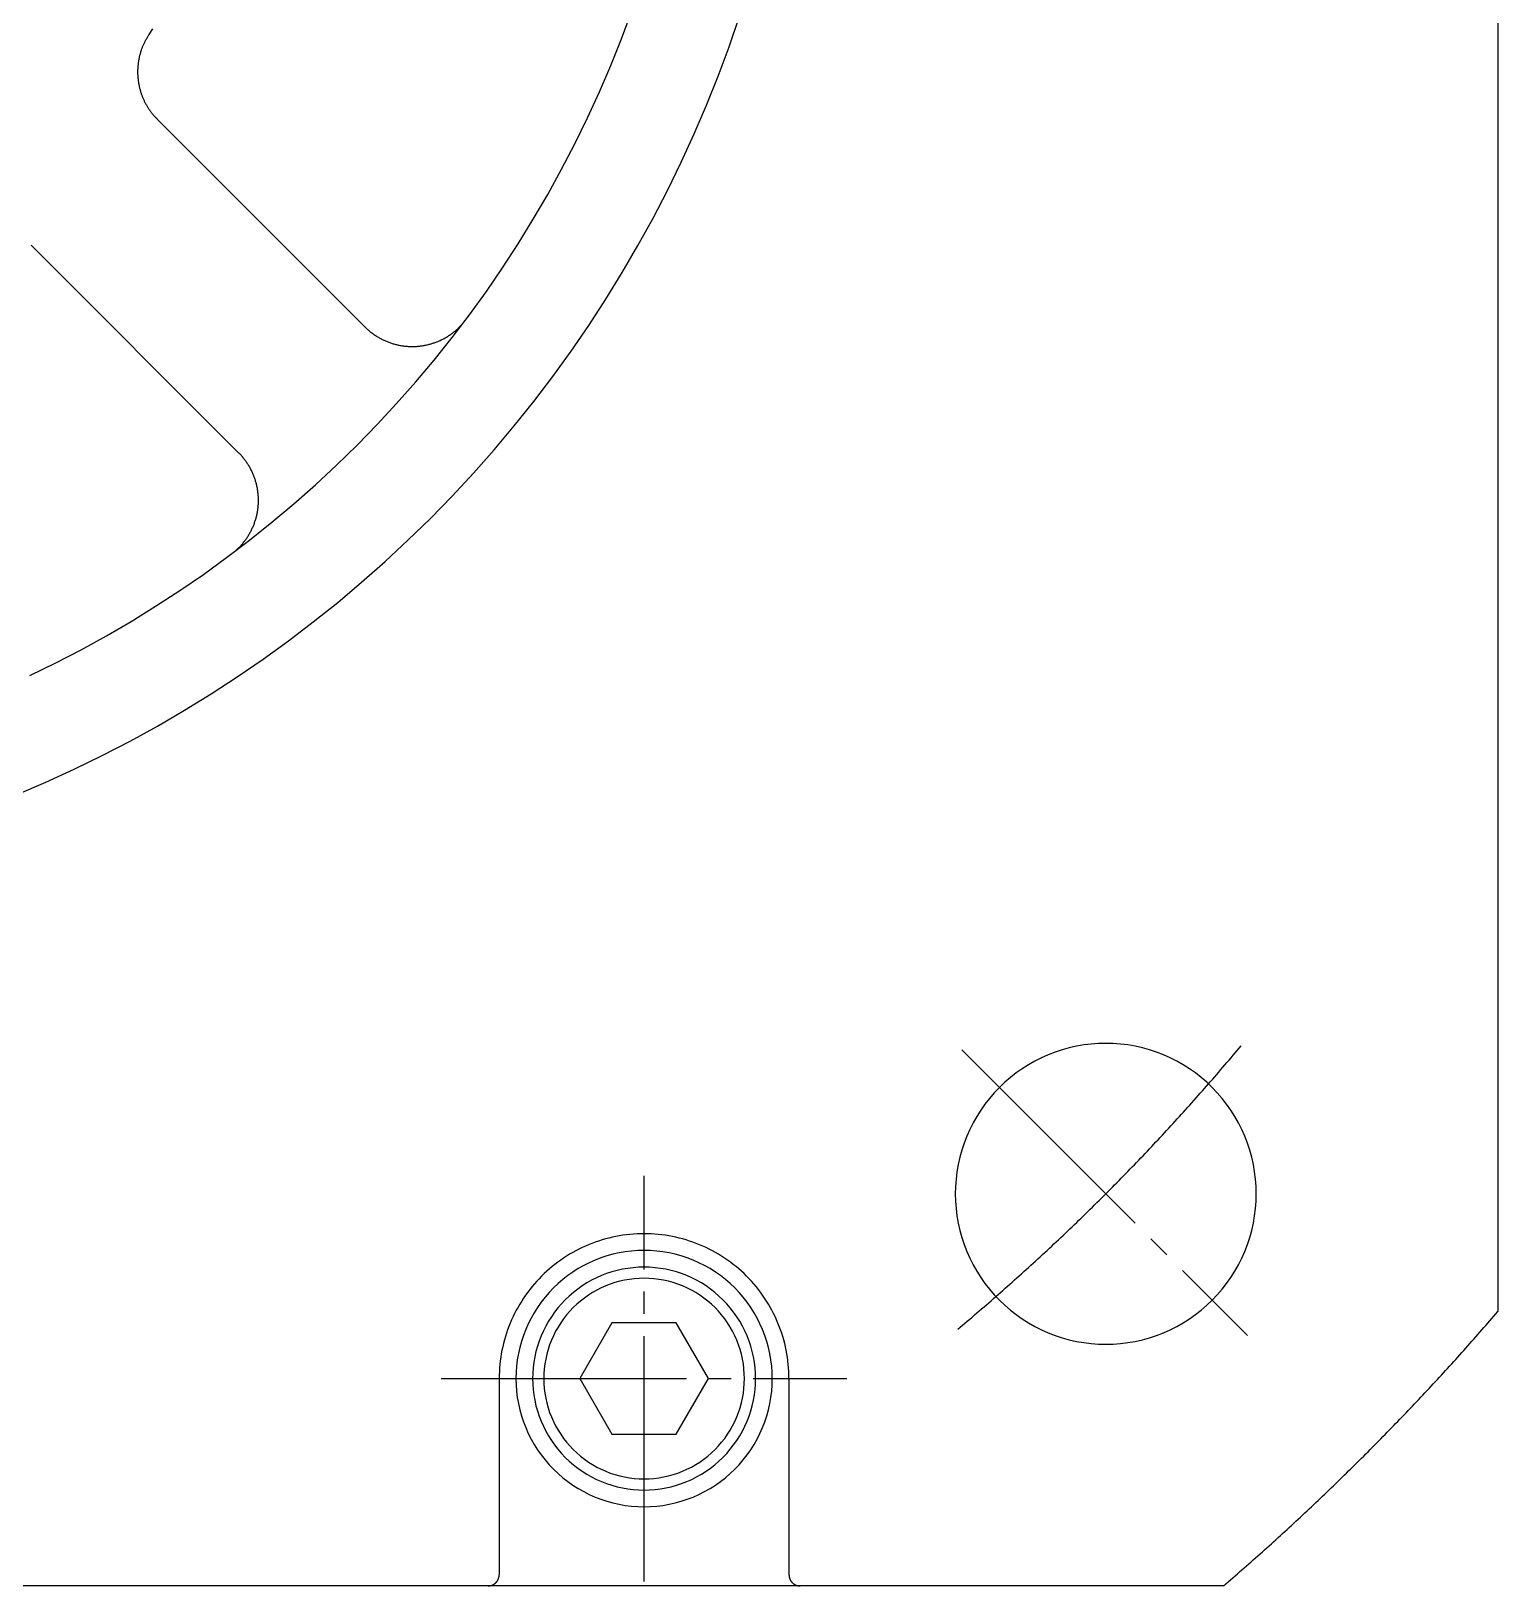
# Model space of a CAD drawing. Extents: x 0 to 920, y 0 to 461.
# Drawn here: x 848.8 to 914.6, y 228 to 297.8 of the extents above; entities that cross this region are included whole.
import ezdxf

# ---------------------------------------------------------------- set-up
doc = ezdxf.new("R2010")
doc.units = 0
doc.linetypes.add('DASH_CENTER', pattern=[14, 11, -1, 1, -1])
doc.layers.get('0').update_dxf_attribs({"linetype": 'CONTINUOUS'})

msp = doc.modelspace()

# ---------------------------------------------------------------- linework, layer by layer
at = {"color": 7, "linetype": 'CONTINUOUS'}
for p, q in [((914.641, 392.342), (914.641, 240.35)), ((854.5, 293.844), (863.82, 284.524)), ((848.843, 288.187), (858.163, 278.868)), ((874.898, 239.846), (873.455, 237.346)), ((877.785, 239.846), (874.898, 239.846)), ((879.228, 237.346), (877.785, 239.846)), ((869.841, 237.346), (869.841, 228.546)), ((873.455, 237.346), (874.898, 234.846)), ((877.785, 234.846), (879.228, 237.346)), ((882.841, 237.346), (882.841, 228.546)), ((874.898, 234.846), (877.785, 234.846)), ((902.337, 228.046), (826.341, 228.046)), ((853.341, 228.046), (826.341, 228.046))]:
    msp.add_line(p, q, dxfattribs=at)
at = {"color": 1, "linetype": 'DASH_CENTER'}
for p, q in [((890.594, 252.094), (903.416, 239.272)), ((876.341, 228.246), (876.341, 246.446)), ((867.241, 237.346), (885.441, 237.346))]:
    msp.add_line(p, q, dxfattribs=at)
at = {"color": 7, "linetype": 'CONTINUOUS'}
for points in [[(848.788, 268.887, 0), (849.946, 269.452, 0), (851.09, 270.045, 0), (852.219, 270.667, 0), (853.332, 271.315, 0), (854.429, 271.991, 0), (855.509, 272.694, 0), (856.571, 273.423, 0), (857.616, 274.178, 0), (858.641, 274.958, 0), (859.647, 275.763, 0), (860.633, 276.593, 0), (861.598, 277.446, 0), (862.542, 278.323, 0), (863.465, 279.223, 0), (864.364, 280.145, 0), (865.241, 281.089, 0), (866.095, 282.054, 0), (866.924, 283.04, 0), (867.73, 284.046, 0), (868.51, 285.072, 0), (869.265, 286.116, 0), (869.994, 287.179, 0), (870.696, 288.259, 0), (871.372, 289.356, 0), (872.021, 290.469, 0), (872.642, 291.598, 0), (873.236, 292.741, 0), (873.801, 293.899, 0), (874.337, 295.071, 0), (874.845, 296.255, 0), (875.324, 297.452, 0), (875.773, 298.659, 0)], [(848.212, 263.546, 0), (849.501, 264.099, 0), (850.776, 264.683, 0), (852.037, 265.298, 0), (853.282, 265.944, 0), (854.511, 266.621, 0), (855.722, 267.327, 0), (856.917, 268.063, 0), (858.092, 268.828, 0), (859.249, 269.621, 0), (860.386, 270.443, 0), (861.502, 271.292, 0), (862.597, 272.169, 0), (863.67, 273.072, 0), (864.721, 274.001, 0), (865.749, 274.955, 0), (866.753, 275.935, 0), (867.732, 276.939, 0), (868.687, 277.966, 0), (869.616, 279.017, 0), (870.519, 280.09, 0), (871.395, 281.186, 0), (872.245, 282.302, 0), (873.066, 283.439, 0), (873.86, 284.595, 0), (874.625, 285.771, 0), (875.361, 286.965, 0), (876.067, 288.177, 0), (876.743, 289.406, 0), (877.389, 290.651, 0), (878.004, 291.911, 0), (878.589, 293.187, 0), (879.141, 294.476, 0), (879.662, 295.778, 0), (880.151, 297.093, 0), (880.607, 298.419, 0)], [(854.133, 297.641, 0), (854.305, 297.899, 0)], [(854.133, 297.641, 0), (854.115, 297.614, 0), (854.097, 297.587, 0), (854.08, 297.559, 0), (854.063, 297.532, 0), (854.046, 297.504, 0), (854.03, 297.477, 0), (854.014, 297.449, 0), (853.998, 297.42, 0), (853.982, 297.392, 0), (853.967, 297.364, 0), (853.952, 297.335, 0), (853.938, 297.306, 0), (853.923, 297.277, 0), (853.909, 297.248, 0), (853.896, 297.219, 0), (853.883, 297.189, 0), (853.869, 297.16, 0), (853.857, 297.13, 0), (853.844, 297.1, 0), (853.832, 297.07, 0), (853.821, 297.04, 0), (853.809, 297.01, 0), (853.798, 296.98, 0), (853.787, 296.949, 0), (853.777, 296.919, 0), (853.767, 296.888, 0), (853.757, 296.857, 0), (853.748, 296.826, 0), (853.739, 296.795, 0), (853.73, 296.764, 0), (853.721, 296.733, 0), (853.713, 296.702, 0), (853.706, 296.671, 0), (853.698, 296.639, 0), (853.691, 296.608, 0), (853.684, 296.576, 0), (853.678, 296.544, 0), (853.672, 296.513, 0), (853.666, 296.481, 0), (853.661, 296.449, 0), (853.656, 296.417, 0), (853.651, 296.385, 0), (853.647, 296.353, 0), (853.643, 296.321, 0), (853.639, 296.289, 0), (853.636, 296.257, 0), (853.633, 296.225, 0), (853.63, 296.193, 0), (853.628, 296.16, 0), (853.626, 296.128, 0), (853.624, 296.096, 0), (853.623, 296.064, 0), (853.622, 296.031, 0), (853.622, 295.999, 0), (853.622, 295.967, 0), (853.622, 295.934, 0), (853.622, 295.902, 0), (853.623, 295.87, 0), (853.624, 295.838, 0), (853.626, 295.805, 0), (853.628, 295.773, 0), (853.63, 295.741, 0), (853.633, 295.709, 0), (853.636, 295.677, 0), (853.639, 295.644, 0), (853.642, 295.612, 0), (853.646, 295.58, 0), (853.651, 295.548, 0), (853.655, 295.516, 0), (853.66, 295.484, 0), (853.666, 295.453, 0), (853.671, 295.421, 0), (853.677, 295.389, 0), (853.684, 295.357, 0), (853.691, 295.326, 0), (853.698, 295.294, 0), (853.705, 295.263, 0), (853.713, 295.232, 0), (853.721, 295.2, 0), (853.729, 295.169, 0), (853.738, 295.138, 0), (853.747, 295.107, 0), (853.756, 295.076, 0), (853.766, 295.045, 0), (853.776, 295.015, 0), (853.787, 294.984, 0), (853.797, 294.954, 0), (853.808, 294.923, 0), (853.82, 294.893, 0), (853.832, 294.863, 0), (853.844, 294.833, 0), (853.856, 294.803, 0), (853.869, 294.773, 0), (853.882, 294.744, 0), (853.895, 294.714, 0), (853.909, 294.685, 0), (853.922, 294.656, 0), (853.937, 294.627, 0), (853.951, 294.598, 0), (853.966, 294.57, 0), (853.981, 294.541, 0), (853.997, 294.513, 0), (854.013, 294.485, 0), (854.029, 294.457, 0), (854.045, 294.429, 0), (854.062, 294.401, 0), (854.079, 294.374, 0), (854.096, 294.346, 0), (854.114, 294.319, 0), (854.131, 294.292, 0), (854.15, 294.266, 0), (854.168, 294.239, 0), (854.187, 294.213, 0), (854.206, 294.187, 0), (854.225, 294.161, 0), (854.245, 294.135, 0), (854.265, 294.11, 0), (854.285, 294.084, 0), (854.305, 294.059, 0), (854.326, 294.035, 0), (854.347, 294.01, 0), (854.368, 293.986, 0), (854.389, 293.961, 0), (854.411, 293.938, 0), (854.433, 293.914, 0), (854.455, 293.89, 0), (854.478, 293.867, 0), (854.5, 293.844, 0)], [(863.82, 284.525, 0), (863.849, 284.496, 0), (863.877, 284.469, 0), (863.907, 284.441, 0), (863.936, 284.414, 0), (863.967, 284.388, 0), (863.997, 284.361, 0), (864.028, 284.335, 0), (864.059, 284.31, 0), (864.09, 284.285, 0), (864.122, 284.261, 0), (864.154, 284.236, 0), (864.186, 284.213, 0), (864.219, 284.189, 0), (864.252, 284.167, 0), (864.285, 284.144, 0), (864.319, 284.122, 0), (864.353, 284.101, 0), (864.387, 284.08, 0), (864.422, 284.059, 0), (864.456, 284.039, 0), (864.491, 284.02, 0), (864.527, 284, 0), (864.562, 283.982, 0), (864.598, 283.963, 0), (864.634, 283.946, 0), (864.67, 283.928, 0), (864.707, 283.912, 0), (864.743, 283.895, 0), (864.78, 283.88, 0), (864.817, 283.864, 0), (864.855, 283.85, 0), (864.892, 283.835, 0), (864.93, 283.822, 0), (864.968, 283.808, 0), (865.006, 283.795, 0), (865.044, 283.783, 0), (865.082, 283.771, 0), (865.121, 283.76, 0), (865.16, 283.749, 0), (865.199, 283.739, 0), (865.237, 283.73, 0), (865.277, 283.72, 0), (865.316, 283.712, 0), (865.355, 283.704, 0), (865.395, 283.696, 0), (865.434, 283.689, 0), (865.474, 283.683, 0), (865.513, 283.677, 0), (865.553, 283.671, 0), (865.593, 283.666, 0), (865.633, 283.662, 0), (865.673, 283.658, 0), (865.713, 283.655, 0), (865.753, 283.652, 0), (865.793, 283.65, 0), (865.833, 283.648, 0), (865.873, 283.647, 0), (865.913, 283.646, 0), (865.953, 283.646, 0), (865.994, 283.646, 0), (866.034, 283.647, 0), (866.074, 283.649, 0), (866.114, 283.651, 0), (866.154, 283.653, 0), (866.194, 283.657, 0), (866.234, 283.66, 0), (866.274, 283.664, 0), (866.314, 283.669, 0), (866.354, 283.674, 0), (866.393, 283.68, 0), (866.433, 283.686, 0), (866.472, 283.693, 0), (866.512, 283.701, 0), (866.551, 283.709, 0), (866.59, 283.717, 0), (866.63, 283.726, 0), (866.669, 283.735, 0), (866.707, 283.745, 0), (866.746, 283.756, 0), (866.785, 283.767, 0), (866.823, 283.778, 0), (866.862, 283.791, 0), (866.9, 283.803, 0), (866.938, 283.816, 0), (866.975, 283.83, 0), (867.013, 283.844, 0), (867.05, 283.858, 0), (867.088, 283.874, 0), (867.125, 283.889, 0), (867.161, 283.905, 0), (867.198, 283.922, 0), (867.234, 283.939, 0), (867.27, 283.956, 0), (867.306, 283.974, 0), (867.342, 283.993, 0), (867.377, 284.012, 0), (867.412, 284.031, 0), (867.447, 284.051, 0), (867.482, 284.072, 0), (867.516, 284.092, 0), (867.55, 284.114, 0), (867.584, 284.136, 0), (867.617, 284.158, 0), (867.65, 284.18, 0), (867.683, 284.203, 0), (867.716, 284.227, 0), (867.748, 284.251, 0), (867.78, 284.275, 0), (867.811, 284.3, 0), (867.843, 284.325, 0), (867.874, 284.351, 0), (867.904, 284.377, 0), (867.934, 284.404, 0), (867.964, 284.43, 0), (867.994, 284.458, 0), (868.023, 284.485, 0), (868.051, 284.513, 0), (868.08, 284.542, 0), (868.108, 284.571, 0), (868.135, 284.6, 0), (868.162, 284.629, 0), (868.189, 284.659, 0), (868.216, 284.689, 0), (868.242, 284.72, 0), (868.267, 284.751, 0), (868.292, 284.782, 0), (868.317, 284.814, 0), (868.341, 284.846, 0)], [(857.842, 274.346, 0), (857.874, 274.371, 0), (857.905, 274.396, 0), (857.937, 274.421, 0), (857.968, 274.446, 0), (857.998, 274.472, 0), (858.028, 274.499, 0), (858.058, 274.525, 0), (858.088, 274.553, 0), (858.117, 274.58, 0), (858.146, 274.608, 0), (858.174, 274.636, 0), (858.202, 274.665, 0), (858.23, 274.694, 0), (858.257, 274.724, 0), (858.284, 274.754, 0), (858.311, 274.784, 0), (858.337, 274.814, 0), (858.362, 274.845, 0), (858.387, 274.876, 0), (858.412, 274.908, 0), (858.437, 274.94, 0), (858.461, 274.972, 0), (858.484, 275.004, 0), (858.507, 275.037, 0), (858.53, 275.07, 0), (858.552, 275.104, 0), (858.574, 275.138, 0), (858.595, 275.172, 0), (858.616, 275.206, 0), (858.636, 275.241, 0), (858.656, 275.275, 0), (858.676, 275.311, 0), (858.695, 275.346, 0), (858.713, 275.381, 0), (858.731, 275.417, 0), (858.749, 275.453, 0), (858.766, 275.49, 0), (858.782, 275.526, 0), (858.799, 275.563, 0), (858.814, 275.6, 0), (858.829, 275.637, 0), (858.844, 275.675, 0), (858.858, 275.712, 0), (858.871, 275.75, 0), (858.885, 275.788, 0), (858.897, 275.826, 0), (858.909, 275.864, 0), (858.921, 275.903, 0), (858.932, 275.941, 0), (858.942, 275.98, 0), (858.952, 276.019, 0), (858.962, 276.058, 0), (858.971, 276.097, 0), (858.979, 276.136, 0), (858.987, 276.176, 0), (858.994, 276.215, 0), (859.001, 276.255, 0), (859.008, 276.294, 0), (859.013, 276.334, 0), (859.019, 276.374, 0), (859.023, 276.414, 0), (859.027, 276.454, 0), (859.031, 276.494, 0), (859.034, 276.534, 0), (859.037, 276.574, 0), (859.039, 276.614, 0), (859.04, 276.654, 0), (859.041, 276.694, 0), (859.042, 276.734, 0), (859.042, 276.774, 0), (859.041, 276.815, 0), (859.04, 276.855, 0), (859.038, 276.895, 0), (859.036, 276.935, 0), (859.033, 276.975, 0), (859.03, 277.015, 0), (859.026, 277.055, 0), (859.021, 277.095, 0), (859.017, 277.135, 0), (859.011, 277.174, 0), (859.005, 277.214, 0), (858.999, 277.254, 0), (858.992, 277.293, 0), (858.984, 277.333, 0), (858.976, 277.372, 0), (858.967, 277.411, 0), (858.958, 277.45, 0), (858.948, 277.489, 0), (858.938, 277.528, 0), (858.927, 277.567, 0), (858.916, 277.605, 0), (858.905, 277.644, 0), (858.892, 277.682, 0), (858.879, 277.72, 0), (858.866, 277.758, 0), (858.852, 277.795, 0), (858.838, 277.833, 0), (858.823, 277.87, 0), (858.808, 277.907, 0), (858.792, 277.944, 0), (858.776, 277.981, 0), (858.759, 278.018, 0), (858.742, 278.054, 0), (858.724, 278.09, 0), (858.706, 278.126, 0), (858.687, 278.161, 0), (858.668, 278.196, 0), (858.649, 278.231, 0), (858.628, 278.266, 0), (858.608, 278.301, 0), (858.587, 278.335, 0), (858.565, 278.369, 0), (858.543, 278.402, 0), (858.521, 278.436, 0), (858.498, 278.469, 0), (858.475, 278.501, 0), (858.451, 278.534, 0), (858.427, 278.566, 0), (858.403, 278.598, 0), (858.378, 278.629, 0), (858.352, 278.66, 0), (858.326, 278.691, 0), (858.3, 278.721, 0), (858.274, 278.751, 0), (858.247, 278.781, 0), (858.219, 278.81, 0), (858.191, 278.839, 0), (858.163, 278.868, 0)], [(903.802, 245.635, 0), (903.794, 245.967, 0), (903.77, 246.297, 0), (903.729, 246.626, 0), (903.672, 246.952, 0), (903.6, 247.276, 0), (903.512, 247.595, 0), (903.408, 247.909, 0), (903.288, 248.219, 0), (903.154, 248.521, 0), (903.005, 248.817, 0), (902.842, 249.106, 0), (902.665, 249.386, 0), (902.474, 249.656, 0), (902.27, 249.918, 0), (902.054, 250.169, 0), (901.825, 250.408, 0), (901.585, 250.637, 0), (901.334, 250.853, 0), (901.073, 251.057, 0), (900.802, 251.248, 0), (900.522, 251.425, 0), (900.234, 251.588, 0), (899.938, 251.737, 0), (899.635, 251.872, 0), (899.326, 251.991, 0), (899.012, 252.095, 0), (898.692, 252.183, 0), (898.369, 252.256, 0), (898.043, 252.312, 0), (897.714, 252.353, 0), (897.383, 252.377, 0), (897.052, 252.385, 0), (896.721, 252.377, 0), (896.391, 252.353, 0), (896.062, 252.312, 0), (895.735, 252.256, 0), (895.412, 252.183, 0), (895.093, 252.095, 0), (894.778, 251.991, 0), (894.469, 251.872, 0), (894.166, 251.737, 0), (893.87, 251.588, 0), (893.582, 251.425, 0), (893.302, 251.248, 0), (893.031, 251.057, 0), (892.77, 250.853, 0), (892.519, 250.637, 0), (892.279, 250.408, 0), (892.051, 250.169, 0), (891.834, 249.918, 0), (891.631, 249.656, 0), (891.44, 249.386, 0), (891.262, 249.106, 0), (891.099, 248.817, 0), (890.95, 248.521, 0), (890.816, 248.219, 0), (890.697, 247.909, 0), (890.593, 247.595, 0), (890.504, 247.276, 0), (890.432, 246.952, 0), (890.375, 246.626, 0), (890.335, 246.297, 0), (890.31, 245.967, 0), (890.302, 245.635, 0), (890.31, 245.304, 0), (890.335, 244.974, 0), (890.375, 244.645, 0), (890.432, 244.319, 0), (890.504, 243.995, 0), (890.593, 243.676, 0), (890.697, 243.361, 0), (890.816, 243.052, 0), (890.95, 242.749, 0), (891.099, 242.454, 0), (891.262, 242.165, 0), (891.44, 241.885, 0), (891.631, 241.615, 0), (891.834, 241.353, 0), (892.051, 241.102, 0), (892.279, 240.863, 0), (892.519, 240.634, 0), (892.77, 240.418, 0), (893.031, 240.214, 0), (893.302, 240.023, 0), (893.582, 239.846, 0), (893.87, 239.683, 0), (894.166, 239.534, 0), (894.469, 239.399, 0), (894.778, 239.28, 0), (895.093, 239.176, 0), (895.412, 239.088, 0), (895.735, 239.015, 0), (896.062, 238.959, 0), (896.391, 238.918, 0), (896.721, 238.894, 0), (897.052, 238.885, 0), (897.383, 238.894, 0), (897.714, 238.918, 0), (898.043, 238.959, 0), (898.369, 239.015, 0), (898.692, 239.088, 0), (899.012, 239.176, 0), (899.326, 239.28, 0), (899.635, 239.399, 0), (899.938, 239.534, 0), (900.234, 239.683, 0), (900.522, 239.846, 0), (900.802, 240.023, 0), (901.073, 240.214, 0), (901.334, 240.418, 0), (901.585, 240.634, 0), (901.825, 240.863, 0), (902.054, 241.102, 0), (902.27, 241.353, 0), (902.474, 241.615, 0), (902.665, 241.885, 0), (902.842, 242.165, 0), (903.005, 242.454, 0), (903.154, 242.749, 0), (903.288, 243.052, 0), (903.408, 243.361, 0), (903.512, 243.676, 0), (903.6, 243.995, 0), (903.672, 244.319, 0), (903.729, 244.645, 0), (903.77, 244.974, 0), (903.794, 245.304, 0), (903.802, 245.635, 0)], [(882.841, 237.346, 0), (882.839, 237.506, 0), (882.834, 237.665, 0), (882.824, 237.824, 0), (882.81, 237.983, 0), (882.793, 238.142, 0), (882.771, 238.3, 0), (882.746, 238.457, 0), (882.717, 238.614, 0), (882.684, 238.77, 0), (882.647, 238.925, 0), (882.606, 239.08, 0), (882.562, 239.233, 0), (882.513, 239.385, 0), (882.461, 239.536, 0), (882.406, 239.685, 0), (882.347, 239.834, 0), (882.284, 239.98, 0), (882.217, 240.125, 0), (882.147, 240.269, 0), (882.074, 240.41, 0), (881.997, 240.55, 0), (881.917, 240.688, 0), (881.833, 240.824, 0), (881.746, 240.957, 0), (881.656, 241.089, 0), (881.562, 241.218, 0), (881.466, 241.345, 0), (881.366, 241.47, 0), (881.263, 241.592, 0), (881.158, 241.711, 0), (881.049, 241.828, 0), (880.938, 241.942, 0), (880.823, 242.054, 0), (880.707, 242.162, 0), (880.587, 242.268, 0), (880.465, 242.371, 0), (880.34, 242.47, 0), (880.214, 242.567, 0), (880.084, 242.66, 0), (879.953, 242.751, 0), (879.819, 242.838, 0), (879.683, 242.921, 0), (879.545, 243.002, 0), (879.406, 243.079, 0), (879.264, 243.152, 0), (879.121, 243.222, 0), (878.976, 243.288, 0), (878.829, 243.351, 0), (878.681, 243.411, 0), (878.531, 243.466, 0), (878.38, 243.518, 0), (878.228, 243.566, 0), (878.075, 243.611, 0), (877.921, 243.651, 0), (877.766, 243.688, 0), (877.61, 243.721, 0), (877.453, 243.75, 0), (877.295, 243.776, 0), (877.137, 243.797, 0), (876.979, 243.815, 0), (876.82, 243.828, 0), (876.66, 243.838, 0), (876.501, 243.844, 0), (876.341, 243.846, 0), (876.182, 243.844, 0), (876.023, 243.838, 0), (875.863, 243.828, 0), (875.704, 243.815, 0), (875.546, 243.797, 0), (875.388, 243.776, 0), (875.23, 243.75, 0), (875.073, 243.721, 0), (874.917, 243.688, 0), (874.762, 243.651, 0), (874.608, 243.611, 0), (874.455, 243.566, 0), (874.303, 243.518, 0), (874.152, 243.466, 0), (874.002, 243.411, 0), (873.854, 243.351, 0), (873.707, 243.288, 0), (873.562, 243.222, 0), (873.419, 243.152, 0), (873.277, 243.079, 0), (873.138, 243.002, 0), (873, 242.921, 0), (872.864, 242.838, 0), (872.73, 242.751, 0), (872.599, 242.66, 0), (872.469, 242.567, 0), (872.342, 242.47, 0), (872.218, 242.371, 0), (872.096, 242.268, 0), (871.976, 242.162, 0), (871.859, 242.054, 0), (871.745, 241.942, 0), (871.634, 241.828, 0), (871.525, 241.711, 0), (871.42, 241.592, 0), (871.317, 241.47, 0), (871.217, 241.345, 0), (871.121, 241.218, 0), (871.027, 241.089, 0), (870.937, 240.957, 0), (870.85, 240.824, 0), (870.766, 240.688, 0), (870.686, 240.55, 0), (870.609, 240.41, 0), (870.535, 240.269, 0), (870.466, 240.125, 0), (870.399, 239.98, 0), (870.336, 239.834, 0), (870.277, 239.685, 0), (870.221, 239.536, 0), (870.17, 239.385, 0), (870.121, 239.233, 0), (870.077, 239.08, 0), (870.036, 238.925, 0), (869.999, 238.77, 0), (869.966, 238.614, 0), (869.937, 238.457, 0), (869.912, 238.3, 0), (869.89, 238.142, 0), (869.873, 237.983, 0), (869.859, 237.824, 0), (869.849, 237.665, 0), (869.843, 237.506, 0), (869.841, 237.346, 0)], [(882.092, 237.346, 0), (882.085, 237.628, 0), (882.064, 237.909, 0), (882.03, 238.19, 0), (881.982, 238.468, 0), (881.92, 238.743, 0), (881.844, 239.015, 0), (881.756, 239.283, 0), (881.654, 239.546, 0), (881.54, 239.804, 0), (881.413, 240.056, 0), (881.274, 240.302, 0), (881.123, 240.54, 0), (880.96, 240.771, 0), (880.787, 240.994, 0), (880.603, 241.207, 0), (880.408, 241.412, 0), (880.204, 241.606, 0), (879.99, 241.791, 0), (879.767, 241.964, 0), (879.537, 242.127, 0), (879.298, 242.278, 0), (879.053, 242.417, 0), (878.8, 242.544, 0), (878.542, 242.658, 0), (878.279, 242.76, 0), (878.011, 242.848, 0), (877.739, 242.924, 0), (877.464, 242.985, 0), (877.186, 243.034, 0), (876.906, 243.068, 0), (876.624, 243.089, 0), (876.342, 243.096, 0), (876.06, 243.089, 0), (875.778, 243.068, 0), (875.498, 243.034, 0), (875.22, 242.985, 0), (874.945, 242.924, 0), (874.673, 242.848, 0), (874.405, 242.76, 0), (874.142, 242.658, 0), (873.884, 242.544, 0), (873.632, 242.417, 0), (873.386, 242.278, 0), (873.148, 242.127, 0), (872.917, 241.964, 0), (872.694, 241.791, 0), (872.481, 241.606, 0), (872.276, 241.412, 0), (872.082, 241.207, 0), (871.897, 240.994, 0), (871.724, 240.771, 0), (871.561, 240.54, 0), (871.41, 240.302, 0), (871.271, 240.056, 0), (871.144, 239.804, 0), (871.03, 239.546, 0), (870.928, 239.283, 0), (870.84, 239.015, 0), (870.764, 238.743, 0), (870.703, 238.468, 0), (870.654, 238.19, 0), (870.62, 237.909, 0), (870.599, 237.628, 0), (870.592, 237.346, 0), (870.599, 237.064, 0), (870.62, 236.782, 0), (870.654, 236.502, 0), (870.703, 236.224, 0), (870.764, 235.949, 0), (870.84, 235.677, 0), (870.928, 235.409, 0), (871.03, 235.145, 0), (871.144, 234.887, 0), (871.271, 234.635, 0), (871.41, 234.39, 0), (871.561, 234.151, 0), (871.724, 233.921, 0), (871.897, 233.698, 0), (872.082, 233.484, 0), (872.276, 233.28, 0), (872.481, 233.085, 0), (872.694, 232.901, 0), (872.917, 232.727, 0), (873.148, 232.565, 0), (873.386, 232.414, 0), (873.632, 232.275, 0), (873.884, 232.148, 0), (874.142, 232.034, 0), (874.405, 231.932, 0), (874.673, 231.843, 0), (874.945, 231.768, 0), (875.22, 231.706, 0), (875.498, 231.658, 0), (875.778, 231.624, 0), (876.06, 231.603, 0), (876.342, 231.596, 0), (876.624, 231.603, 0), (876.906, 231.624, 0), (877.186, 231.658, 0), (877.464, 231.706, 0), (877.739, 231.768, 0), (878.011, 231.843, 0), (878.279, 231.932, 0), (878.542, 232.034, 0), (878.8, 232.148, 0), (879.053, 232.275, 0), (879.298, 232.414, 0), (879.537, 232.565, 0), (879.767, 232.727, 0), (879.99, 232.901, 0), (880.204, 233.085, 0), (880.408, 233.28, 0), (880.603, 233.484, 0), (880.787, 233.698, 0), (880.96, 233.921, 0), (881.123, 234.151, 0), (881.274, 234.39, 0), (881.413, 234.635, 0), (881.54, 234.887, 0), (881.654, 235.145, 0), (881.756, 235.409, 0), (881.844, 235.677, 0), (881.92, 235.949, 0), (881.982, 236.224, 0), (882.03, 236.502, 0), (882.064, 236.782, 0), (882.085, 237.064, 0), (882.092, 237.346, 0)], [(881.341, 237.346, 0), (881.335, 237.591, 0), (881.317, 237.836, 0), (881.287, 238.08, 0), (881.245, 238.322, 0), (881.192, 238.561, 0), (881.126, 238.798, 0), (881.049, 239.031, 0), (880.961, 239.26, 0), (880.861, 239.484, 0), (880.751, 239.703, 0), (880.63, 239.917, 0), (880.499, 240.124, 0), (880.357, 240.325, 0), (880.207, 240.518, 0), (880.046, 240.704, 0), (879.877, 240.882, 0), (879.699, 241.051, 0), (879.513, 241.211, 0), (879.32, 241.362, 0), (879.119, 241.503, 0), (878.912, 241.635, 0), (878.698, 241.756, 0), (878.479, 241.866, 0), (878.255, 241.965, 0), (878.026, 242.054, 0), (877.793, 242.131, 0), (877.556, 242.196, 0), (877.317, 242.25, 0), (877.075, 242.292, 0), (876.832, 242.322, 0), (876.587, 242.34, 0), (876.341, 242.346, 0), (876.096, 242.34, 0), (875.851, 242.322, 0), (875.608, 242.292, 0), (875.366, 242.25, 0), (875.127, 242.196, 0), (874.89, 242.131, 0), (874.657, 242.054, 0), (874.428, 241.965, 0), (874.204, 241.866, 0), (873.984, 241.756, 0), (873.771, 241.635, 0), (873.564, 241.503, 0), (873.363, 241.362, 0), (873.169, 241.211, 0), (872.984, 241.051, 0), (872.806, 240.882, 0), (872.637, 240.704, 0), (872.476, 240.518, 0), (872.325, 240.325, 0), (872.184, 240.124, 0), (872.053, 239.917, 0), (871.932, 239.703, 0), (871.822, 239.484, 0), (871.722, 239.26, 0), (871.634, 239.031, 0), (871.557, 238.798, 0), (871.491, 238.561, 0), (871.438, 238.322, 0), (871.396, 238.08, 0), (871.366, 237.836, 0), (871.347, 237.591, 0), (871.341, 237.346, 0), (871.347, 237.101, 0), (871.366, 236.856, 0), (871.396, 236.612, 0), (871.438, 236.371, 0), (871.491, 236.131, 0), (871.557, 235.895, 0), (871.634, 235.662, 0), (871.722, 235.433, 0), (871.822, 235.208, 0), (871.932, 234.989, 0), (872.053, 234.776, 0), (872.184, 234.568, 0), (872.325, 234.368, 0), (872.476, 234.174, 0), (872.637, 233.988, 0), (872.806, 233.811, 0), (872.984, 233.641, 0), (873.169, 233.481, 0), (873.363, 233.33, 0), (873.564, 233.189, 0), (873.771, 233.057, 0), (873.984, 232.936, 0), (874.204, 232.826, 0), (874.428, 232.727, 0), (874.657, 232.638, 0), (874.89, 232.561, 0), (875.127, 232.496, 0), (875.366, 232.442, 0), (875.608, 232.4, 0), (875.851, 232.37, 0), (876.096, 232.352, 0), (876.341, 232.346, 0), (876.587, 232.352, 0), (876.832, 232.37, 0), (877.075, 232.4, 0), (877.317, 232.442, 0), (877.556, 232.496, 0), (877.793, 232.561, 0), (878.026, 232.638, 0), (878.255, 232.727, 0), (878.479, 232.826, 0), (878.698, 232.936, 0), (878.912, 233.057, 0), (879.119, 233.189, 0), (879.32, 233.33, 0), (879.513, 233.481, 0), (879.699, 233.641, 0), (879.877, 233.811, 0), (880.046, 233.988, 0), (880.207, 234.174, 0), (880.357, 234.368, 0), (880.499, 234.568, 0), (880.63, 234.776, 0), (880.751, 234.989, 0), (880.861, 235.208, 0), (880.961, 235.433, 0), (881.049, 235.662, 0), (881.126, 235.895, 0), (881.192, 236.131, 0), (881.245, 236.371, 0), (881.287, 236.612, 0), (881.317, 236.856, 0), (881.335, 237.101, 0), (881.341, 237.346, 0)], [(880.841, 237.346, 0), (880.836, 237.567, 0), (880.82, 237.787, 0), (880.793, 238.006, 0), (880.755, 238.224, 0), (880.707, 238.439, 0), (880.648, 238.652, 0), (880.578, 238.862, 0), (880.499, 239.068, 0), (880.409, 239.27, 0), (880.31, 239.467, 0), (880.201, 239.66, 0), (880.083, 239.846, 0), (879.956, 240.027, 0), (879.82, 240.201, 0), (879.676, 240.368, 0), (879.523, 240.528, 0), (879.363, 240.68, 0), (879.196, 240.825, 0), (879.022, 240.961, 0), (878.842, 241.088, 0), (878.655, 241.206, 0), (878.463, 241.315, 0), (878.265, 241.414, 0), (878.064, 241.504, 0), (877.857, 241.583, 0), (877.648, 241.652, 0), (877.435, 241.711, 0), (877.219, 241.76, 0), (877.002, 241.797, 0), (876.783, 241.824, 0), (876.562, 241.841, 0), (876.341, 241.846, 0), (876.121, 241.841, 0), (875.9, 241.824, 0), (875.681, 241.797, 0), (875.464, 241.76, 0), (875.248, 241.711, 0), (875.035, 241.652, 0), (874.825, 241.583, 0), (874.619, 241.504, 0), (874.417, 241.414, 0), (874.22, 241.315, 0), (874.028, 241.206, 0), (873.841, 241.088, 0), (873.661, 240.961, 0), (873.487, 240.825, 0), (873.319, 240.68, 0), (873.159, 240.528, 0), (873.007, 240.368, 0), (872.863, 240.201, 0), (872.727, 240.027, 0), (872.6, 239.846, 0), (872.482, 239.66, 0), (872.373, 239.467, 0), (872.274, 239.27, 0), (872.184, 239.068, 0), (872.105, 238.862, 0), (872.035, 238.652, 0), (871.976, 238.439, 0), (871.928, 238.224, 0), (871.89, 238.006, 0), (871.863, 237.787, 0), (871.847, 237.567, 0), (871.841, 237.346, 0), (871.847, 237.125, 0), (871.863, 236.905, 0), (871.89, 236.686, 0), (871.928, 236.468, 0), (871.976, 236.253, 0), (872.035, 236.04, 0), (872.105, 235.83, 0), (872.184, 235.624, 0), (872.274, 235.422, 0), (872.373, 235.225, 0), (872.482, 235.033, 0), (872.6, 234.846, 0), (872.727, 234.665, 0), (872.863, 234.491, 0), (873.007, 234.324, 0), (873.159, 234.164, 0), (873.319, 234.012, 0), (873.487, 233.868, 0), (873.661, 233.732, 0), (873.841, 233.604, 0), (874.028, 233.486, 0), (874.22, 233.377, 0), (874.417, 233.278, 0), (874.619, 233.189, 0), (874.825, 233.109, 0), (875.035, 233.04, 0), (875.248, 232.981, 0), (875.464, 232.933, 0), (875.681, 232.895, 0), (875.9, 232.868, 0), (876.121, 232.852, 0), (876.341, 232.846, 0), (876.562, 232.852, 0), (876.783, 232.868, 0), (877.002, 232.895, 0), (877.219, 232.933, 0), (877.435, 232.981, 0), (877.648, 233.04, 0), (877.857, 233.109, 0), (878.064, 233.189, 0), (878.265, 233.278, 0), (878.463, 233.377, 0), (878.655, 233.486, 0), (878.842, 233.604, 0), (879.022, 233.732, 0), (879.196, 233.868, 0), (879.363, 234.012, 0), (879.523, 234.164, 0), (879.676, 234.324, 0), (879.82, 234.491, 0), (879.956, 234.665, 0), (880.083, 234.846, 0), (880.201, 235.033, 0), (880.31, 235.225, 0), (880.409, 235.422, 0), (880.499, 235.624, 0), (880.578, 235.83, 0), (880.648, 236.04, 0), (880.707, 236.253, 0), (880.755, 236.468, 0), (880.793, 236.686, 0), (880.82, 236.905, 0), (880.836, 237.125, 0), (880.841, 237.346, 0)], [(902.337, 228.046, 0), (902.44, 228.135, 0), (902.543, 228.224, 0), (902.646, 228.313, 0), (902.749, 228.402, 0), (902.852, 228.491, 0), (902.954, 228.581, 0), (903.057, 228.67, 0), (903.159, 228.76, 0), (903.261, 228.85, 0), (903.363, 228.94, 0), (903.465, 229.03, 0), (903.567, 229.12, 0), (903.669, 229.21, 0), (903.771, 229.3, 0), (903.873, 229.391, 0), (903.974, 229.482, 0), (904.075, 229.572, 0), (904.177, 229.663, 0), (904.278, 229.754, 0), (904.379, 229.845, 0), (904.48, 229.936, 0), (904.581, 230.028, 0), (904.682, 230.119, 0), (904.782, 230.211, 0), (904.883, 230.302, 0), (904.983, 230.394, 0), (905.084, 230.486, 0), (905.184, 230.578, 0), (905.284, 230.67, 0), (905.384, 230.763, 0), (905.484, 230.855, 0), (905.584, 230.947, 0), (905.683, 231.04, 0), (905.783, 231.133, 0), (905.882, 231.226, 0), (905.982, 231.319, 0), (906.081, 231.412, 0), (906.18, 231.505, 0), (906.279, 231.598, 0), (906.378, 231.692, 0), (906.477, 231.785, 0), (906.576, 231.879, 0), (906.674, 231.973, 0), (906.773, 232.066, 0), (906.871, 232.16, 0), (906.969, 232.255, 0), (907.068, 232.349, 0), (907.166, 232.443, 0), (907.264, 232.538, 0), (907.361, 232.632, 0), (907.459, 232.727, 0), (907.557, 232.822, 0), (907.654, 232.917, 0), (907.752, 233.012, 0), (907.849, 233.107, 0), (907.946, 233.202, 0), (908.043, 233.297, 0), (908.14, 233.393, 0), (908.237, 233.488, 0), (908.334, 233.584, 0), (908.43, 233.68, 0), (908.527, 233.776, 0), (908.623, 233.872, 0), (908.719, 233.968, 0), (908.816, 234.064, 0), (908.912, 234.161, 0), (909.008, 234.257, 0), (909.103, 234.354, 0), (909.199, 234.451, 0), (909.295, 234.547, 0), (909.39, 234.644, 0), (909.486, 234.741, 0), (909.581, 234.839, 0), (909.676, 234.936, 0), (909.771, 235.033, 0), (909.866, 235.131, 0), (909.961, 235.228, 0), (910.055, 235.326, 0), (910.15, 235.424, 0), (910.244, 235.522, 0), (910.339, 235.62, 0), (910.433, 235.718, 0), (910.527, 235.816, 0), (910.621, 235.915, 0), (910.715, 236.013, 0), (910.809, 236.112, 0), (910.902, 236.211, 0), (910.996, 236.309, 0), (911.089, 236.408, 0), (911.183, 236.507, 0), (911.276, 236.606, 0), (911.369, 236.706, 0), (911.462, 236.805, 0), (911.555, 236.905, 0), (911.647, 237.004, 0), (911.74, 237.104, 0), (911.833, 237.204, 0), (911.925, 237.304, 0), (912.017, 237.404, 0), (912.109, 237.504, 0), (912.201, 237.604, 0), (912.293, 237.704, 0), (912.385, 237.805, 0), (912.477, 237.905, 0), (912.568, 238.006, 0), (912.66, 238.107, 0), (912.751, 238.208, 0), (912.842, 238.309, 0), (912.933, 238.41, 0), (913.024, 238.511, 0), (913.115, 238.612, 0), (913.206, 238.714, 0), (913.297, 238.815, 0), (913.387, 238.917, 0), (913.477, 239.018, 0), (913.568, 239.12, 0), (913.658, 239.222, 0), (913.748, 239.324, 0), (913.838, 239.426, 0), (913.928, 239.529, 0), (914.017, 239.631, 0), (914.107, 239.733, 0), (914.196, 239.836, 0), (914.285, 239.939, 0), (914.375, 240.041, 0), (914.464, 240.144, 0), (914.553, 240.247, 0), (914.641, 240.35, 0)], [(869.341, 228.046, 0), (869.348, 228.046, 0), (869.354, 228.046, 0), (869.36, 228.046, 0), (869.366, 228.047, 0), (869.372, 228.047, 0), (869.378, 228.047, 0), (869.384, 228.048, 0), (869.39, 228.048, 0), (869.397, 228.049, 0), (869.403, 228.05, 0), (869.409, 228.051, 0), (869.415, 228.051, 0), (869.421, 228.052, 0), (869.427, 228.053, 0), (869.433, 228.055, 0), (869.439, 228.056, 0), (869.445, 228.057, 0), (869.451, 228.058, 0), (869.457, 228.06, 0), (869.463, 228.061, 0), (869.469, 228.063, 0), (869.475, 228.064, 0), (869.481, 228.066, 0), (869.487, 228.068, 0), (869.492, 228.069, 0), (869.498, 228.071, 0), (869.504, 228.073, 0), (869.51, 228.075, 0), (869.516, 228.077, 0), (869.521, 228.08, 0), (869.527, 228.082, 0), (869.533, 228.084, 0), (869.538, 228.087, 0), (869.544, 228.089, 0), (869.55, 228.092, 0), (869.555, 228.094, 0), (869.561, 228.097, 0), (869.566, 228.099, 0), (869.572, 228.102, 0), (869.577, 228.105, 0), (869.583, 228.108, 0), (869.588, 228.111, 0), (869.593, 228.114, 0), (869.599, 228.117, 0), (869.604, 228.12, 0), (869.609, 228.124, 0), (869.614, 228.127, 0), (869.619, 228.13, 0), (869.624, 228.134, 0), (869.629, 228.137, 0), (869.634, 228.141, 0), (869.639, 228.144, 0), (869.644, 228.148, 0), (869.649, 228.152, 0), (869.654, 228.156, 0), (869.659, 228.16, 0), (869.663, 228.164, 0), (869.668, 228.167, 0), (869.673, 228.172, 0), (869.677, 228.176, 0), (869.682, 228.18, 0), (869.686, 228.184, 0), (869.691, 228.188, 0), (869.695, 228.193, 0), (869.699, 228.197, 0), (869.704, 228.201, 0), (869.708, 228.206, 0), (869.712, 228.21, 0), (869.716, 228.215, 0), (869.72, 228.219, 0), (869.724, 228.224, 0), (869.728, 228.229, 0), (869.732, 228.234, 0), (869.736, 228.238, 0), (869.739, 228.243, 0), (869.743, 228.248, 0), (869.747, 228.253, 0), (869.75, 228.258, 0), (869.754, 228.263, 0), (869.757, 228.268, 0), (869.761, 228.273, 0), (869.764, 228.279, 0), (869.767, 228.284, 0), (869.77, 228.289, 0), (869.773, 228.294, 0), (869.776, 228.3, 0), (869.779, 228.305, 0), (869.782, 228.31, 0), (869.785, 228.316, 0), (869.788, 228.321, 0), (869.791, 228.327, 0), (869.793, 228.332, 0), (869.796, 228.338, 0), (869.799, 228.343, 0), (869.801, 228.349, 0), (869.803, 228.355, 0), (869.806, 228.36, 0), (869.808, 228.366, 0), (869.81, 228.372, 0), (869.812, 228.378, 0), (869.814, 228.383, 0), (869.816, 228.389, 0), (869.818, 228.395, 0), (869.82, 228.401, 0), (869.822, 228.407, 0), (869.823, 228.413, 0), (869.825, 228.419, 0), (869.826, 228.425, 0), (869.828, 228.431, 0), (869.829, 228.437, 0), (869.831, 228.443, 0), (869.832, 228.449, 0), (869.833, 228.455, 0), (869.834, 228.461, 0), (869.835, 228.467, 0), (869.836, 228.473, 0), (869.837, 228.479, 0), (869.838, 228.485, 0), (869.838, 228.491, 0), (869.839, 228.497, 0), (869.84, 228.503, 0), (869.84, 228.509, 0), (869.841, 228.515, 0), (869.841, 228.522, 0), (869.841, 228.528, 0), (869.841, 228.534, 0), (869.841, 228.54, 0), (869.841, 228.546, 0)], [(882.841, 228.546, 0), (882.841, 228.54, 0), (882.842, 228.534, 0), (882.842, 228.528, 0), (882.842, 228.522, 0), (882.842, 228.515, 0), (882.843, 228.509, 0), (882.843, 228.503, 0), (882.844, 228.497, 0), (882.845, 228.491, 0), (882.845, 228.485, 0), (882.846, 228.479, 0), (882.847, 228.473, 0), (882.848, 228.467, 0), (882.849, 228.461, 0), (882.85, 228.455, 0), (882.851, 228.449, 0), (882.852, 228.443, 0), (882.854, 228.437, 0), (882.855, 228.431, 0), (882.856, 228.425, 0), (882.858, 228.419, 0), (882.86, 228.413, 0), (882.861, 228.407, 0), (882.863, 228.401, 0), (882.865, 228.395, 0), (882.867, 228.389, 0), (882.869, 228.383, 0), (882.871, 228.378, 0), (882.873, 228.372, 0), (882.875, 228.366, 0), (882.877, 228.36, 0), (882.88, 228.355, 0), (882.882, 228.349, 0), (882.884, 228.343, 0), (882.887, 228.338, 0), (882.889, 228.332, 0), (882.892, 228.327, 0), (882.895, 228.321, 0), (882.898, 228.316, 0), (882.9, 228.31, 0), (882.903, 228.305, 0), (882.906, 228.3, 0), (882.909, 228.294, 0), (882.913, 228.289, 0), (882.916, 228.284, 0), (882.919, 228.279, 0), (882.922, 228.273, 0), (882.926, 228.268, 0), (882.929, 228.263, 0), (882.933, 228.258, 0), (882.936, 228.253, 0), (882.94, 228.248, 0), (882.944, 228.243, 0), (882.947, 228.238, 0), (882.951, 228.234, 0), (882.955, 228.229, 0), (882.959, 228.224, 0), (882.963, 228.219, 0), (882.967, 228.215, 0), (882.971, 228.21, 0), (882.975, 228.206, 0), (882.979, 228.201, 0), (882.984, 228.197, 0), (882.988, 228.193, 0), (882.992, 228.188, 0), (882.997, 228.184, 0), (883.001, 228.18, 0), (883.006, 228.176, 0), (883.01, 228.172, 0), (883.015, 228.167, 0), (883.02, 228.164, 0), (883.024, 228.16, 0), (883.029, 228.156, 0), (883.034, 228.152, 0), (883.039, 228.148, 0), (883.044, 228.144, 0), (883.049, 228.141, 0), (883.054, 228.137, 0), (883.059, 228.134, 0), (883.064, 228.13, 0), (883.069, 228.127, 0), (883.074, 228.124, 0), (883.079, 228.12, 0), (883.084, 228.117, 0), (883.09, 228.114, 0), (883.095, 228.111, 0), (883.1, 228.108, 0), (883.106, 228.105, 0), (883.111, 228.102, 0), (883.117, 228.099, 0), (883.122, 228.097, 0), (883.128, 228.094, 0), (883.133, 228.092, 0), (883.139, 228.089, 0), (883.144, 228.087, 0), (883.15, 228.084, 0), (883.156, 228.082, 0), (883.162, 228.08, 0), (883.167, 228.077, 0), (883.173, 228.075, 0), (883.179, 228.073, 0), (883.185, 228.071, 0), (883.19, 228.069, 0), (883.196, 228.068, 0), (883.202, 228.066, 0), (883.208, 228.064, 0), (883.214, 228.063, 0), (883.22, 228.061, 0), (883.226, 228.06, 0), (883.232, 228.058, 0), (883.238, 228.057, 0), (883.244, 228.056, 0), (883.25, 228.055, 0), (883.256, 228.053, 0), (883.262, 228.052, 0), (883.268, 228.051, 0), (883.274, 228.051, 0), (883.28, 228.05, 0), (883.286, 228.049, 0), (883.292, 228.048, 0), (883.299, 228.048, 0), (883.305, 228.047, 0), (883.311, 228.047, 0), (883.317, 228.047, 0), (883.323, 228.046, 0), (883.329, 228.046, 0), (883.335, 228.046, 0), (883.341, 228.046, 0)]]:
    msp.add_polyline3d(points, dxfattribs=at)
at = {"color": 1, "linetype": 'DASH_CENTER'}
msp.add_polyline3d([(890.408, 239.564, 0), (890.516, 239.654, 0), (890.624, 239.745, 0), (890.732, 239.835, 0), (890.839, 239.926, 0), (890.947, 240.017, 0), (891.054, 240.108, 0), (891.161, 240.199, 0), (891.268, 240.29, 0), (891.375, 240.382, 0), (891.482, 240.473, 0), (891.589, 240.565, 0), (891.695, 240.657, 0), (891.802, 240.749, 0), (891.908, 240.841, 0), (892.014, 240.933, 0), (892.12, 241.026, 0), (892.226, 241.118, 0), (892.332, 241.211, 0), (892.437, 241.304, 0), (892.543, 241.397, 0), (892.648, 241.49, 0), (892.753, 241.583, 0), (892.859, 241.677, 0), (892.964, 241.771, 0), (893.068, 241.864, 0), (893.173, 241.958, 0), (893.278, 242.052, 0), (893.382, 242.147, 0), (893.486, 242.241, 0), (893.591, 242.336, 0), (893.695, 242.43, 0), (893.799, 242.525, 0), (893.902, 242.62, 0), (894.006, 242.715, 0), (894.11, 242.81, 0), (894.213, 242.906, 0), (894.316, 243.001, 0), (894.419, 243.097, 0), (894.522, 243.193, 0), (894.625, 243.289, 0), (894.728, 243.385, 0), (894.83, 243.481, 0), (894.933, 243.578, 0), (895.035, 243.674, 0), (895.137, 243.771, 0), (895.239, 243.868, 0), (895.341, 243.965, 0), (895.443, 244.062, 0), (895.545, 244.159, 0), (895.646, 244.257, 0), (895.747, 244.354, 0), (895.849, 244.452, 0), (895.95, 244.55, 0), (896.051, 244.648, 0), (896.151, 244.746, 0), (896.252, 244.844, 0), (896.352, 244.943, 0), (896.453, 245.041, 0), (896.553, 245.14, 0), (896.653, 245.239, 0), (896.753, 245.338, 0), (896.853, 245.437, 0), (896.953, 245.536, 0), (897.052, 245.635, 0), (897.152, 245.735, 0), (897.251, 245.835, 0), (897.35, 245.934, 0), (897.449, 246.034, 0), (897.548, 246.135, 0), (897.647, 246.235, 0), (897.745, 246.335, 0), (897.843, 246.436, 0), (897.942, 246.536, 0), (898.04, 246.637, 0), (898.138, 246.738, 0), (898.236, 246.839, 0), (898.333, 246.94, 0), (898.431, 247.042, 0), (898.528, 247.143, 0), (898.626, 247.245, 0), (898.723, 247.346, 0), (898.82, 247.448, 0), (898.917, 247.55, 0), (899.013, 247.653, 0), (899.11, 247.755, 0), (899.206, 247.857, 0), (899.303, 247.96, 0), (899.399, 248.063, 0), (899.495, 248.165, 0), (899.591, 248.268, 0), (899.686, 248.371, 0), (899.782, 248.475, 0), (899.877, 248.578, 0), (899.972, 248.682, 0), (900.068, 248.785, 0), (900.163, 248.889, 0), (900.257, 248.993, 0), (900.352, 249.097, 0), (900.447, 249.201, 0), (900.541, 249.305, 0), (900.635, 249.41, 0), (900.729, 249.515, 0), (900.823, 249.619, 0), (900.917, 249.724, 0), (901.011, 249.829, 0), (901.104, 249.934, 0), (901.198, 250.039, 0), (901.291, 250.145, 0), (901.384, 250.25, 0), (901.477, 250.356, 0), (901.569, 250.462, 0), (901.662, 250.568, 0), (901.754, 250.674, 0), (901.847, 250.78, 0), (901.939, 250.886, 0), (902.031, 250.992, 0), (902.123, 251.099, 0), (902.215, 251.206, 0), (902.306, 251.312, 0), (902.398, 251.419, 0), (902.489, 251.526, 0), (902.58, 251.634, 0), (902.671, 251.741, 0), (902.762, 251.848, 0), (902.852, 251.956, 0), (902.943, 252.064, 0), (903.033, 252.171, 0), (903.123, 252.279, 0)], dxfattribs=at)

doc.saveas('drawing.dxf')
